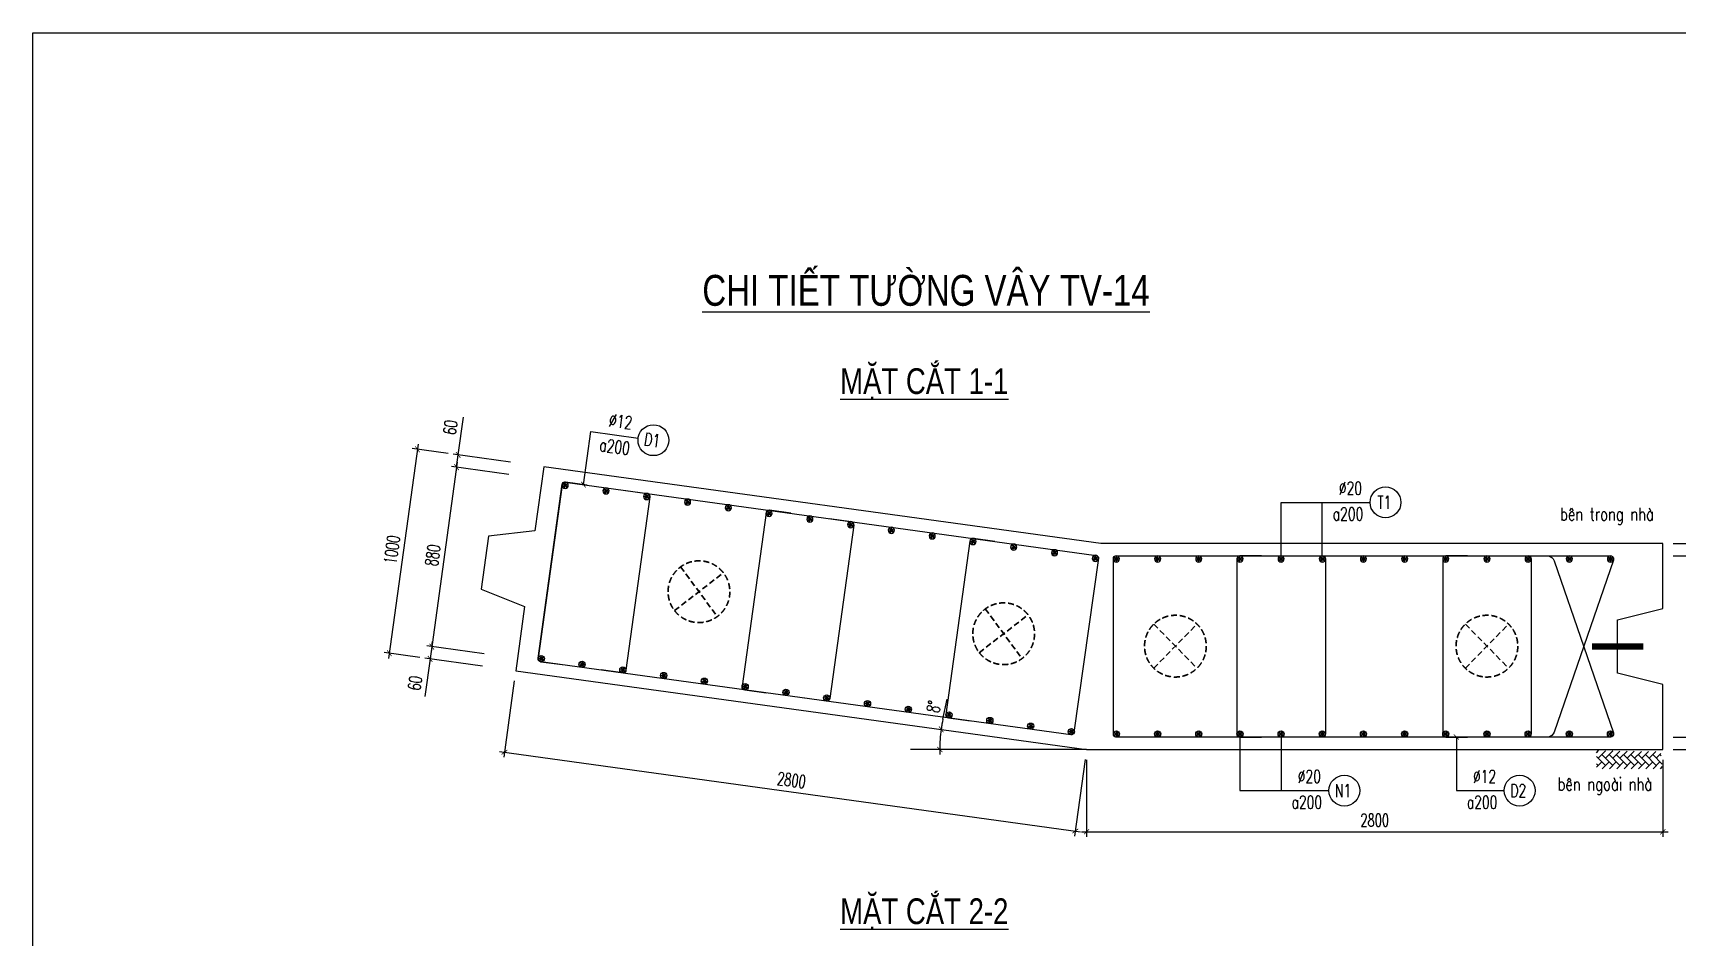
# Model space of a CAD drawing. Header units: millimetres. Extents: x -143483 to 1166745, y -1448440 to -1202244.
# Drawn here: x 927727 to 959682, y -1227977 to -1210408 of the extents above; entities that cross this region are included whole.
import ezdxf
from ezdxf.enums import TextEntityAlignment as Align

# ---------------------------------------------------------------- set-up
doc = ezdxf.new("R2010")
doc.units = ezdxf.units.MM
doc.header["$LTSCALE"] = 30
doc.header["$PDMODE"] = 3
doc.linetypes.add('DASHED', pattern=[19.05, 12.7, -6.35])
doc.layers.get('0').update_dxf_attribs({"lineweight": 9})
doc.layers.get('Defpoints').update_dxf_attribs({"lineweight": 9})
for name, color, linetype in [('ccu11-Cotthep', 9, 'Continuous'), ('ccu11-Dim', 8, 'Continuous'), ('ccu11-Hatch', 8, 'Continuous'), ('ccu11-Text', 31, 'Continuous'), ('ccu11-Thay', 7, 'Continuous'), ('ccu11-Thep', 4, 'Continuous'), ('ccu11-Thep doc', 4, 'Continuous'), ('ccu11-Thepdai', 6, 'Continuous'), ('Xref_ST_MBDV Cot vach 30.7.2022$0$Xref_ST_MBDV Cot vach 30.7.2022|Xref_ST_MBDV Cot vach 30.7.2022|Xref_ST_MBDV Cot vach 30.7.2022|Xref_ST_MBDV Cot vach 30.7.2022|ccu12-Thay', 7, 'Continuous')]:
    doc.layers.add(name, color=color, linetype=linetype)
doc.layers.add('ccu11-Khuat', color=9, linetype='DASHED', lineweight=30)
doc.styles.add('ccu11-dim', font='vnsimli.shx', dxfattribs={"width": 0.65, "bigfont": 'bigfont.shx'})
doc.styles.add('ccu11-VnAvH-B', font='VHAVANB.TTF')
doc.styles.add('ccu11-vnsimli', font='vnsimli.shx', dxfattribs={"width": 0.8, "bigfont": 'vns.shx'})
doc.styles.add('ccu11-vnsimple', font='vnsimple.shx', dxfattribs={"bigfont": 'bigfont.shx'})
doc.styles.add('ccu11_simli', font='vnsimli.shx', dxfattribs={"width": 0.8})
doc.dimstyles.new('ccu11-100', dxfattribs={"dimscale": 100, "dimtxt": 2.5, "dimasz": 1, "dimexe": 1, "dimexo": 2, "dimgap": 1, "dimtad": 1, "dimdec": 0, "dimdsep": 46, "dimtxsty": 'ccu11-dim', "dimblk": 'ARCHTICK', "dimcen": -1, "dimdle": 1, "dimclrd": 256, "dimclre": 256, "dimclrt": 3, "dimadec": 0, "dimazin": 2, "dimtfac": 0.1, "dimtdec": 0, "dimtmove": 0, "dimatfit": 1, "dimldrblk": 'ARCHTICK', "dimfxl": 0, "dimtvp": 0.833333, "dimtolj": 1, "dimtzin": 12, "dimarcsym": 0})
doc.dimstyles.new('ccu11-100x4', dxfattribs={"dimscale": 100, "dimtxt": 2.5, "dimasz": 1, "dimexe": 1, "dimexo": 2, "dimgap": 1, "dimtad": 1, "dimdec": 0, "dimlfac": 0.25, "dimdsep": 46, "dimtxsty": 'ccu11-dim', "dimblk": 'ARCHTICK', "dimcen": -1, "dimdle": 1, "dimclrd": 256, "dimclre": 256, "dimclrt": 3, "dimadec": 0, "dimazin": 2, "dimtfac": 0.1, "dimtdec": 0, "dimtmove": 0, "dimatfit": 1, "dimldrblk": 'ARCHTICK', "dimfxl": 0, "dimtvp": 0.833333, "dimtolj": 1, "dimtzin": 12, "dimarcsym": 0})

# ---------------------------------------------------------------- blocks, each defined once
blk = doc.blocks.new('_ARCHTICK')
at = {"color": 0, "linetype": 'ByBlock', "const_width": 0.15}
blk.add_lwpolyline([(-0.5, -0.5), (0.5, 0.5)], dxfattribs=at)
blk = doc.blocks.new('*D3351')
at = {"layer": 'ccu11-Dim', "lineweight": -2, "transparency": 16777216}
blk.add_line((945414, -1223744), (945496, -1223354), dxfattribs=at)
for start, end in [(168.1306, 172.1485), (170.1399, 172.1485), (172.1485, 180), (180, 182.0086)]:
    blk.add_arc((948205, -1224330), 2853, start, end, dxfattribs=at)
at = {"layer": 'Defpoints', "color": 0, "transparency": 16777216}
for p in [(937110, -1222800), (940037, -1224330), (945356, -1224200), (948205, -1224330), (948205, -1224330)]:
    blk.add_point(p, dxfattribs=at)
at = {"layer": 'ccu11-Dim', "lineweight": -2, "transparency": 16777216, "xscale": 100, "yscale": 100, "zscale": 100}
for p, rotation in [((945380, -1223941), 262.1484996861007), ((945353, -1224330), 90)]:
    blk.add_blockref('_ARCHTICK', p, dxfattribs=dict(at, rotation=rotation))
at = {"layer": 'ccu11-Dim', "color": 3, "transparency": 16777216, "insert": (945235, -1223502), "char_height": 250, "attachment_point": 5, "rotation": 78.1306, "style": 'ccu11-dim'}
blk.add_mtext('\\A1;8\\M+1818B', dxfattribs=at)
blk = doc.blocks.new('*D3352')
at = {"layer": 'ccu11-Dim', "linetype": 'ByBlock', "lineweight": -2, "ltscale": 30, "transparency": 16777216}
for p, q in [((935993, -1218608), (936094, -1217876)), ((937012, -1218749), (935894, -1218595)), ((935960, -1218846), (935993, -1218608)), ((936979, -1218987), (935861, -1218832)), ((935960, -1218846), (935946, -1218945))]:
    blk.add_line(p, q, dxfattribs=at)
at = {"layer": 'Defpoints', "color": 0, "linetype": 'ByBlock', "ltscale": 30, "transparency": 16777216}
for p in [(935960, -1218846), (937177, -1219014), (937210, -1218776)]:
    blk.add_point(p, dxfattribs=at)
at = {"layer": 'ccu11-Dim', "linetype": 'ByBlock', "lineweight": -2, "ltscale": 30, "transparency": 16777216, "xscale": 100, "yscale": 100, "zscale": 100}
for p, rotation in [((935993, -1218608), 262.1484996839544), ((935960, -1218846), 82.14849968395437)]:
    blk.add_blockref('_ARCHTICK', p, dxfattribs=dict(at, rotation=rotation))
at = {"layer": 'ccu11-Dim', "color": 3, "linetype": 'ByBlock', "ltscale": 30, "transparency": 16777216, "insert": (935839, -1218074), "char_height": 250, "attachment_point": 5, "rotation": 82.1485, "style": 'ccu11-dim'}
blk.add_mtext('\\A1;60', dxfattribs=at)
blk = doc.blocks.new('*D3353')
at = {"layer": 'ccu11-Dim', "linetype": 'ByBlock', "lineweight": -2, "ltscale": 30, "transparency": 16777216}
for p, q in [((935974, -1218747), (935466, -1222432)), ((936979, -1218987), (935861, -1218832)), ((936498, -1222474), (935380, -1222319))]:
    blk.add_line(p, q, dxfattribs=at)
at = {"layer": 'Defpoints', "color": 0, "linetype": 'ByBlock', "ltscale": 30, "transparency": 16777216}
for p in [(937177, -1219014), (935479, -1222333), (936696, -1222501)]:
    blk.add_point(p, dxfattribs=at)
at = {"layer": 'ccu11-Dim', "linetype": 'ByBlock', "lineweight": -2, "ltscale": 30, "transparency": 16777216, "xscale": 100, "yscale": 100, "zscale": 100}
for p, rotation in [((935960, -1218846), 82.14849968395441), ((935479, -1222333), 262.1484996839544)]:
    blk.add_blockref('_ARCHTICK', p, dxfattribs=dict(at, rotation=rotation))
at = {"layer": 'ccu11-Dim', "color": 3, "linetype": 'ByBlock', "ltscale": 30, "transparency": 16777216, "insert": (935497, -1220559), "char_height": 250, "attachment_point": 5, "rotation": 82.1485, "style": 'ccu11-dim'}
blk.add_mtext('\\A1;880', dxfattribs=at)
blk = doc.blocks.new('*D3354')
at = {"layer": 'ccu11-Dim', "linetype": 'ByBlock', "lineweight": -2, "ltscale": 30, "transparency": 16777216}
for p, q in [((935479, -1222333), (935493, -1222234)), ((935446, -1222571), (935345, -1223303)), ((936465, -1222711), (935347, -1222557)), ((936498, -1222474), (935380, -1222319)), ((935479, -1222333), (935446, -1222571))]:
    blk.add_line(p, q, dxfattribs=at)
at = {"layer": 'Defpoints', "color": 0, "linetype": 'ByBlock', "ltscale": 30, "transparency": 16777216}
for p in [(935479, -1222333), (936696, -1222501), (936663, -1222739)]:
    blk.add_point(p, dxfattribs=at)
at = {"layer": 'ccu11-Dim', "linetype": 'ByBlock', "lineweight": -2, "ltscale": 30, "transparency": 16777216, "xscale": 100, "yscale": 100, "zscale": 100}
for p, rotation in [((935479, -1222333), 262.1484996839544), ((935446, -1222571), 82.14849968395441)]:
    blk.add_blockref('_ARCHTICK', p, dxfattribs=dict(at, rotation=rotation))
at = {"layer": 'ccu11-Dim', "color": 3, "linetype": 'ByBlock', "ltscale": 30, "transparency": 16777216, "insert": (935154, -1223043), "char_height": 250, "attachment_point": 5, "rotation": 82.1485, "style": 'ccu11-dim'}
blk.add_mtext('\\A1;60', dxfattribs=at)
blk = doc.blocks.new('*D3355')
at = {"layer": 'ccu11-Dim', "linetype": 'ByBlock', "lineweight": -2, "ltscale": 30, "transparency": 16777216}
for p, q in [((935214, -1218400), (934640, -1222561)), ((935795, -1218581), (935101, -1218485)), ((935248, -1222543), (934555, -1222448))]:
    blk.add_line(p, q, dxfattribs=at)
at = {"layer": 'Defpoints', "color": 0, "linetype": 'ByBlock', "ltscale": 30, "transparency": 16777216}
for p in [(935993, -1218608), (934654, -1222461), (935446, -1222571)]:
    blk.add_point(p, dxfattribs=at)
at = {"layer": 'ccu11-Dim', "linetype": 'ByBlock', "lineweight": -2, "ltscale": 30, "transparency": 16777216, "xscale": 100, "yscale": 100, "zscale": 100}
for p, rotation in [((935200, -1218499), 82.14849968395441), ((934654, -1222461), 262.1484996839544)]:
    blk.add_blockref('_ARCHTICK', p, dxfattribs=dict(at, rotation=rotation))
at = {"layer": 'ccu11-Dim', "color": 3, "linetype": 'ByBlock', "ltscale": 30, "transparency": 16777216, "insert": (934704, -1220450), "char_height": 250, "attachment_point": 5, "rotation": 82.1485, "style": 'ccu11-dim'}
blk.add_mtext('\\A1;1000', dxfattribs=at)
blk = doc.blocks.new('*D3356')
at = {"layer": 'ccu11-Dim', "linetype": 'ByBlock', "lineweight": -2, "ltscale": 30, "transparency": 16777216}
for p, q in [((960634, -1220330), (960634, -1219591)), ((959605, -1220330), (960734, -1220330)), ((960634, -1220570), (960634, -1220330)), ((959605, -1220570), (960734, -1220570)), ((960634, -1220570), (960634, -1220670))]:
    blk.add_line(p, q, dxfattribs=at)
at = {"layer": 'Defpoints', "color": 0, "linetype": 'ByBlock', "ltscale": 30, "transparency": 16777216}
for p in [(959405, -1220330), (959405, -1220570), (960634, -1220570)]:
    blk.add_point(p, dxfattribs=at)
at = {"layer": 'ccu11-Dim', "linetype": 'ByBlock', "lineweight": -2, "ltscale": 30, "transparency": 16777216, "xscale": 100, "yscale": 100, "zscale": 100}
for p, rotation in [((960634, -1220330), 270), ((960634, -1220570), 90)]:
    blk.add_blockref('_ARCHTICK', p, dxfattribs=dict(at, rotation=rotation))
at = {"layer": 'ccu11-Dim', "color": 3, "linetype": 'ByBlock', "ltscale": 30, "transparency": 16777216, "insert": (960409, -1219822), "char_height": 250, "attachment_point": 5, "rotation": 90, "style": 'ccu11-dim'}
blk.add_mtext('\\A1;60', dxfattribs=at)
blk = doc.blocks.new('*D3357')
at = {"layer": 'ccu11-Dim', "linetype": 'ByBlock', "lineweight": -2, "ltscale": 30, "transparency": 16777216}
for p, q in [((959605, -1220570), (960734, -1220570)), ((960634, -1220470), (960634, -1224190)), ((959605, -1224090), (960734, -1224090))]:
    blk.add_line(p, q, dxfattribs=at)
at = {"layer": 'Defpoints', "color": 0, "linetype": 'ByBlock', "ltscale": 30, "transparency": 16777216}
for p in [(959405, -1220570), (959405, -1224090), (960634, -1224090)]:
    blk.add_point(p, dxfattribs=at)
at = {"layer": 'ccu11-Dim', "linetype": 'ByBlock', "lineweight": -2, "ltscale": 30, "transparency": 16777216, "xscale": 100, "yscale": 100, "zscale": 100}
for p, rotation in [((960634, -1220570), 90), ((960634, -1224090), 270)]:
    blk.add_blockref('_ARCHTICK', p, dxfattribs=dict(at, rotation=rotation))
at = {"layer": 'ccu11-Dim', "color": 3, "linetype": 'ByBlock', "ltscale": 30, "transparency": 16777216, "insert": (960409, -1222330), "char_height": 250, "attachment_point": 5, "rotation": 90, "style": 'ccu11-dim'}
blk.add_mtext('\\A1;880', dxfattribs=at)
blk = doc.blocks.new('*D3358')
at = {"layer": 'ccu11-Dim', "linetype": 'ByBlock', "lineweight": -2, "ltscale": 30, "transparency": 16777216}
for p, q in [((959605, -1224090), (960734, -1224090)), ((960634, -1224090), (960634, -1223990)), ((960634, -1224090), (960634, -1224330)), ((959605, -1224330), (960734, -1224330)), ((960634, -1224330), (960634, -1225070))]:
    blk.add_line(p, q, dxfattribs=at)
at = {"layer": 'Defpoints', "color": 0, "linetype": 'ByBlock', "ltscale": 30, "transparency": 16777216}
for p in [(959405, -1224090), (960634, -1224090), (959405, -1224330)]:
    blk.add_point(p, dxfattribs=at)
at = {"layer": 'ccu11-Dim', "linetype": 'ByBlock', "lineweight": -2, "ltscale": 30, "transparency": 16777216, "xscale": 100, "yscale": 100, "zscale": 100}
for p, rotation in [((960634, -1224090), 270), ((960634, -1224330), 90)]:
    blk.add_blockref('_ARCHTICK', p, dxfattribs=dict(at, rotation=rotation))
at = {"layer": 'ccu11-Dim', "color": 3, "linetype": 'ByBlock', "ltscale": 30, "transparency": 16777216, "insert": (960409, -1224838), "char_height": 250, "attachment_point": 5, "rotation": 90, "style": 'ccu11-dim'}
blk.add_mtext('\\A1;60', dxfattribs=at)
blk = doc.blocks.new('MCT')
at = {"ltscale": 0.005}
for p, q in [((-0.49, 0), (0.49, 0)), ((0.35, -0.35), (-0.35, 0.35)), ((-0.35, -0.35), (0.35, 0.35)), ((0, -0.49), (0, 0.49))]:
    blk.add_line(p, q, dxfattribs=at)
blk.add_circle((0, 0), 0.492, dxfattribs=at)
blk = doc.blocks.new('*U2305')
at = {"layer": 'ccu11-Thep doc', "xscale": -121.9200000001001, "yscale": 121.9200000001001, "zscale": 121.92, "rotation": 270}
blk.add_blockref('MCT', (0, 0), dxfattribs=at)
blk = doc.blocks.new('*U2306')
at = {"layer": 'ccu11-Thep doc', "color": 0, "linetype": 'ByBlock', "lineweight": -2, "transparency": 16777216}
for p in [(0, 0), (800, 0), (1600, 0), (2400, 0), (3200, 0), (4000, 0), (4800, 0), (5600, 0), (6400, 0), (7200, 0), (8000, 0), (8800, 0), (9600, 0)]:
    blk.add_blockref('*U2305', p, dxfattribs=at)
blk = doc.blocks.new('*U2307')
at = {"layer": 'ccu11-Thep doc', "xscale": -121.9200000001001, "yscale": 121.9200000001001, "zscale": 121.92, "rotation": 270}
blk.add_blockref('MCT', (0, 0), dxfattribs=at)
blk = doc.blocks.new('*U2308')
at = {"layer": 'ccu11-Thep doc', "color": 0, "linetype": 'ByBlock', "lineweight": -2, "transparency": 16777216}
for p in [(0, 0), (800, 0), (1600, 0), (2400, 0), (3200, 0), (4000, 0), (4800, 0), (5600, 0), (6400, 0), (7200, 0), (8000, 0), (8800, 0), (9600, 0)]:
    blk.add_blockref('*U2307', p, dxfattribs=at)
blk = doc.blocks.new('SHD')
at = {"layer": 'ccu11-Cotthep'}
blk.add_circle((300, 0), 300, dxfattribs=at)
at = {"layer": 'ccu11-Cotthep', "color": 31, "style": 'ccu11_simli', "width": 0.8}
blk.add_attdef('DK', text='', height=250, dxfattribs=at).set_placement((-101, 65), align=Align.BOTTOM_RIGHT)
blk.add_attdef('KH', text='', height=250, dxfattribs=at).set_placement((300, 0), align=Align.MIDDLE)
blk.add_attdef('KC', text='', height=250, dxfattribs=at).set_placement((-101, -142), align=Align.TOP_RIGHT)
blk = doc.blocks.new('*U2309')
at = {"layer": 'ccu11-Thep doc', "xscale": -121.9200000001001, "yscale": 121.9200000001001, "zscale": 121.92, "rotation": 270}
blk.add_blockref('MCT', (0, 0), dxfattribs=at)
blk = doc.blocks.new('*U2310')
at = {"layer": 'ccu11-Thep doc', "color": 0, "linetype": 'ByBlock', "lineweight": -2, "transparency": 16777216}
for p in [(0, 0), (800, 0), (1600, 0), (2400, 0), (3200, 0), (4000, 0), (4800, 0), (5600, 0), (6400, 0), (7200, 0), (8000, 0), (8800, 0), (9600, 0), (10400, 0)]:
    blk.add_blockref('*U2309', p, dxfattribs=at)
blk = doc.blocks.new('*U2311')
at = {"layer": 'ccu11-Thep doc', "xscale": -121.9200000001001, "yscale": 121.9200000001001, "zscale": 121.92, "rotation": 270}
blk.add_blockref('MCT', (0, 0), dxfattribs=at)
blk = doc.blocks.new('*U2312')
at = {"layer": 'ccu11-Thep doc', "color": 0, "linetype": 'ByBlock', "lineweight": -2, "transparency": 16777216}
for p in [(0, 0), (800, 0), (1600, 0), (2400, 0), (3200, 0), (4000, 0), (4800, 0), (5600, 0), (6400, 0), (7200, 0), (8000, 0), (8800, 0), (9600, 0), (10400, 0)]:
    blk.add_blockref('*U2311', p, dxfattribs=at)
blk = doc.blocks.new('*D4201')
at = {"layer": 'ccu11-Dim', "linetype": 'ByBlock', "lineweight": -2, "ltscale": 30, "transparency": 16777216}
for p, q in [((937083, -1222998), (936878, -1224484)), ((936793, -1224372), (948086, -1225929)), ((948178, -1224528), (947973, -1226014))]:
    blk.add_line(p, q, dxfattribs=at)
at = {"layer": 'Defpoints', "color": 0, "linetype": 'ByBlock', "ltscale": 30, "transparency": 16777216}
for p in [(937110, -1222800), (948205, -1224330), (947987, -1225915)]:
    blk.add_point(p, dxfattribs=at)
at = {"layer": 'ccu11-Dim', "linetype": 'ByBlock', "lineweight": -2, "ltscale": 30, "transparency": 16777216, "xscale": 100, "yscale": 100, "zscale": 100}
for p, rotation in [((936892, -1224385), 172.1484996860987), ((947987, -1225915), 352.1484996860988)]:
    blk.add_blockref('_ARCHTICK', p, dxfattribs=dict(at, rotation=rotation))
at = {"layer": 'ccu11-Dim', "color": 3, "linetype": 'ByBlock', "ltscale": 30, "transparency": 16777216, "insert": (942470, -1224927), "char_height": 250, "attachment_point": 5, "rotation": 352.1485, "style": 'ccu11-dim'}
blk.add_mtext('\\A1;2800', dxfattribs=at)
blk = doc.blocks.new('*D4202')
at = {"layer": 'ccu11-Dim', "linetype": 'ByBlock', "lineweight": -2, "ltscale": 30, "transparency": 16777216}
for p, q in [((948205, -1224530), (948205, -1226030)), ((959405, -1224530), (959405, -1226030)), ((948105, -1225930), (959505, -1225930))]:
    blk.add_line(p, q, dxfattribs=at)
at = {"layer": 'Defpoints', "color": 0, "linetype": 'ByBlock', "ltscale": 30, "transparency": 16777216}
for p in [(948205, -1224330), (959405, -1224330), (959405, -1225930)]:
    blk.add_point(p, dxfattribs=at)
at = {"layer": 'ccu11-Dim', "linetype": 'ByBlock', "lineweight": -2, "ltscale": 30, "transparency": 16777216, "xscale": 100, "yscale": 100, "zscale": 100, "rotation": 180}
blk.add_blockref('_ARCHTICK', (948205, -1225930), dxfattribs=at)
at = {"layer": 'ccu11-Dim', "linetype": 'ByBlock', "lineweight": -2, "ltscale": 30, "transparency": 16777216, "xscale": 100, "yscale": 100, "zscale": 100}
blk.add_blockref('_ARCHTICK', (959405, -1225930), dxfattribs=at)
at = {"layer": 'ccu11-Dim', "color": 3, "linetype": 'ByBlock', "ltscale": 30, "transparency": 16777216, "insert": (953805, -1225705), "char_height": 250, "attachment_point": 5, "style": 'ccu11-dim'}
blk.add_mtext('\\A1;2800', dxfattribs=at)

msp = doc.modelspace()

# ---------------------------------------------------------------- hatches: boundary and pattern name
at = {"layer": 'ccu11-Hatch', "ltscale": 10}
h = msp.add_hatch(dxfattribs=at)
h.set_pattern_fill('AR-HBONE', color=256, scale=25, angle=270, style=0)
h.set_pattern_definition([(45, (-2303737.44, 551749.97), (141.4213562, 4e-14), [300, -100]), (315, (-2303666.73, 551820.68), (141.4213562, 4e-14), [300, -100])])
h.paths.add_polyline_path([(958113.06, -1224353.5), (958113.06, -1224706.23), (959405.42, -1224706.23), (959362.56, -1224374.92)])

# ---------------------------------------------------------------- linework, layer by layer
at = {"layer": 'ccu11-Dim'}
msp.add_lwpolyline([(948205.42, -1224330.23), (944779.84, -1224330.23)], dxfattribs=at)
at = {"layer": 'ccu11-Khuat', "ltscale": 0.3}
for p, q in [((940197.74, -1221634.07), (941145.42, -1220897.94)), ((940315.05, -1220783.42), (941028.11, -1221748.59)), ((946236.91, -1221600.09), (946949.97, -1222565.26)), ((946119.59, -1222450.74), (947067.28, -1221714.61)), ((949511.78, -1221894.52), (950350.01, -1222753.22)), ((949511.78, -1222753.22), (950350.01, -1221894.52)), ((955566.3, -1221894.52), (956404.53, -1222753.22)), ((955566.3, -1222753.22), (956404.53, -1221894.52))]:
    msp.add_line(p, q, dxfattribs=at)
for centre in [(940671.58, -1221266), (946593.44, -1222082.67), (949930.9, -1222323.87), (955985.42, -1222323.87)]:
    msp.add_circle(centre, 600, dxfattribs=at)
at = {"layer": 'ccu11-Thay'}
for p, q in [((937656.84, -1218837.74), (937484.71, -1220085.93)), ((936583.14, -1220183.69), (936441.07, -1221213.94)), ((937484.71, -1220085.93), (936583.14, -1220183.69)), ((959405.42, -1221590.23), (959405.42, -1220330.23)), ((936441.07, -1221213.94), (937282.54, -1221552.06)), ((937282.54, -1221552.06), (937110.41, -1222800.24)), ((958525.65, -1221810.23), (959405.42, -1221590.23)), ((958525.65, -1222850.23), (958525.65, -1221810.23)), ((959405.42, -1223070.23), (958525.65, -1222850.23)), ((959405.42, -1224330.23), (959405.42, -1223070.23))]:
    msp.add_line(p, q, dxfattribs=at)
at = {"layer": 'ccu11-Thep', "const_width": 120}
msp.add_lwpolyline([(958025.42, -1222330.23), (959025.42, -1222330.23)], dxfattribs=at)
at = {"layer": 'ccu11-Thepdai'}
for points in [[(947901.35, -1224046.13), (937598.85, -1222625.33, -0.41421356), (937547.61, -1222557.7), (938013.47, -1219179.67, -0.41421356), (938069.83, -1219136.97), (948391.74, -1220560.44, -0.41421356), (948434.44, -1220616.8), (947957.71, -1224003.42, -0.41421356), (947901.35, -1224046.13)], [(938495.8, -1219195.71), (938079.74, -1219138.33, 0.41421356), (938012.1, -1219189.58), (937547.61, -1222557.7, 0.41421356), (937598.85, -1222625.33), (938014.91, -1222682.71)], [(939248.67, -1219299.54), (939664.74, -1219356.92, -0.41421356), (939715.98, -1219424.55), (939251.49, -1222792.68, -0.41421356), (939183.85, -1222843.92), (938767.79, -1222786.54)], [(942458.3, -1219742.17), (942042.23, -1219684.79, 0.41421356), (941974.6, -1219736.03), (941510.11, -1223104.16, 0.41421356), (941561.35, -1223171.79), (941977.41, -1223229.17)], [(943211.17, -1219846), (943627.23, -1219903.38, -0.41421356), (943678.47, -1219971.01), (943213.98, -1223339.13, -0.41421356), (943146.35, -1223390.37), (942730.29, -1223333)], [(946420.79, -1220288.63), (946004.73, -1220231.25, 0.41421356), (945937.1, -1220282.49), (945472.61, -1223650.62, 0.41421356), (945523.85, -1223718.25), (945939.91, -1223775.63)], [(956457.22, -1220570.23), (957177.68, -1220570.23, -0.23620228), (957289.45, -1220662.98), (958443.33, -1224009.73, -0.5204497), (958386.94, -1224090.23), (948775.42, -1224090.23, -0.41421356), (948725.42, -1224040.23), (948725.42, -1220620.23, -0.41421356), (948775.42, -1220570.23), (958386.94, -1220570.23, -0.5204497), (958443.33, -1220650.73), (957289.45, -1223997.48, -0.23620228), (957177.68, -1224090.23), (956457.22, -1224090.23)], [(951605.42, -1220570.23), (951185.42, -1220570.23, 0.41421356), (951125.42, -1220630.23), (951125.42, -1224030.23, 0.41421356), (951185.42, -1224090.23), (951605.42, -1224090.23)], [(952365.42, -1220570.23), (952785.42, -1220570.23, -0.41421356), (952845.42, -1220630.23), (952845.42, -1224030.23, -0.41421356), (952785.42, -1224090.23), (952365.42, -1224090.23)], [(955605.42, -1220570.23), (955185.42, -1220570.23, 0.41421356), (955125.42, -1220630.23), (955125.42, -1224030.23, 0.41421356), (955185.42, -1224090.23), (955605.42, -1224090.23)], [(956365.42, -1220570.23), (956785.42, -1220570.23, -0.41421356), (956845.42, -1220630.23), (956845.42, -1224030.23, -0.41421356), (956785.42, -1224090.23), (956365.42, -1224090.23)]]:
    msp.add_lwpolyline(points, format="xyb", dxfattribs=at)
at = {"layer": 'Xref_ST_MBDV Cot vach 30.7.2022$0$Xref_ST_MBDV Cot vach 30.7.2022|Xref_ST_MBDV Cot vach 30.7.2022|Xref_ST_MBDV Cot vach 30.7.2022|Xref_ST_MBDV Cot vach 30.7.2022|ccu12-Thay', "ltscale": 10}
for p, q in [((948479.92, -1220330.23), (937656.84, -1218837.74)), ((959405.42, -1220330.23), (948479.92, -1220330.23)), ((937110.41, -1222800.24), (948205.42, -1224330.23)), ((948205.42, -1224330.23), (959405.42, -1224330.23))]:
    msp.add_line(p, q, dxfattribs=at)
at = {"layer": 'Xref_ST_MBDV Cot vach 30.7.2022$0$Xref_ST_MBDV Cot vach 30.7.2022|Xref_ST_MBDV Cot vach 30.7.2022|Xref_ST_MBDV Cot vach 30.7.2022|Xref_ST_MBDV Cot vach 30.7.2022|ccu12-Thay'}
msp.add_lwpolyline([(927726.59, -1210408.39), (1029072.88, -1210408.39), (1029072.88, -1282074.69), (927726.59, -1282074.69)], close=True, dxfattribs=at)

# ---------------------------------------------------------------- block references
at = {"layer": 'ccu11-Cotthep'}
ref = msp.add_blockref('SHD', (939489.62, -1218281.71), dxfattribs=dict(at, rotation=352.1999999999999))
ref.add_attrib('KH', 'D1', dxfattribs={"color": 31, "height": 250, "rotation": 352.2, "style": 'ccu11-vnsimple', "width": 0.7}).set_placement((939762.08, -1218319.04), align=Align.MIDDLE_CENTER)
ref.add_attrib('KC', 'a200', dxfattribs={"color": 31, "height": 250, "rotation": 352.2, "style": 'ccu11-vnsimple', "width": 0.7}).set_placement((939051.43, -1218322.62), align=Align.TOP_CENTER)
ref.add_attrib('DK', '`12', dxfattribs={"color": 31, "height": 250, "rotation": 352.2, "style": 'ccu11-vnsimple', "width": 0.7}).set_placement((939122.54, -1218155.73), align=Align.BOTTOM_CENTER)
ref = msp.add_blockref('SHD', (953714.42, -1219529.87), dxfattribs=at)
ref.add_attrib('KH', 'T1', dxfattribs={"color": 31, "height": 250, "style": 'ccu11-vnsimple', "width": 0.7}).set_placement((953989.42, -1219529.87), align=Align.MIDDLE_CENTER)
ref.add_attrib('KC', 'a200', dxfattribs={"color": 31, "height": 250, "style": 'ccu11-vnsimple', "width": 0.7}).set_placement((953285.84, -1219629.87), align=Align.TOP_CENTER)
ref.add_attrib('DK', '`20', dxfattribs={"color": 31, "height": 250, "style": 'ccu11-vnsimple', "width": 0.7}).set_placement((953333.63, -1219454.87), align=Align.BOTTOM_CENTER)
ref = msp.add_blockref('SHD', (952914.42, -1225130.59), dxfattribs=at)
ref.add_attrib('KH', 'N1', dxfattribs={"color": 31, "height": 250, "style": 'ccu11-vnsimple', "width": 0.7}).set_placement((953189.42, -1225130.59), align=Align.MIDDLE_CENTER)
ref.add_attrib('KC', 'a200', dxfattribs={"color": 31, "height": 250, "style": 'ccu11-vnsimple', "width": 0.7}).set_placement((952485.84, -1225230.59), align=Align.TOP_CENTER)
ref.add_attrib('DK', '`20', dxfattribs={"color": 31, "height": 250, "style": 'ccu11-vnsimple', "width": 0.7}).set_placement((952533.63, -1225055.59), align=Align.BOTTOM_CENTER)
ref = msp.add_blockref('SHD', (956320.27, -1225130.59), dxfattribs=at)
ref.add_attrib('KH', 'D2', dxfattribs={"color": 31, "height": 250, "style": 'ccu11-vnsimple', "width": 0.7}).set_placement((956595.27, -1225130.59), align=Align.MIDDLE_CENTER)
ref.add_attrib('KC', 'a200', dxfattribs={"color": 31, "height": 250, "style": 'ccu11-vnsimple', "width": 0.7}).set_placement((955891.69, -1225230.59), align=Align.TOP_CENTER)
ref.add_attrib('DK', '`12', dxfattribs={"color": 31, "height": 250, "style": 'ccu11-vnsimple', "width": 0.7}).set_placement((955939.49, -1225055.59), align=Align.BOTTOM_CENTER)
at = {"layer": 'ccu11-Thep doc', "rotation": 352.148}
msp.add_blockref('*U2310', (938071.54, -1219197.77), dxfattribs=at)
at = {"layer": 'ccu11-Thep doc'}
msp.add_blockref('*U2306', (948785.42, -1220630.23), dxfattribs=at)
at = {"layer": 'ccu11-Thep doc', "xscale": -1}
for name, p, rotation in [('*U2312', (937607.05, -1222565.89), 172.1480000000001), ('*U2308', (948785.42, -1224030.23), 180)]:
    msp.add_blockref(name, p, dxfattribs=dict(at, rotation=rotation))

# ---------------------------------------------------------------- texts
at = {"layer": 'ccu11-Text', "style": 'ccu11-VnAvH-B', "width": 0.8}
msp.add_text('%%UCHI TIÕT t\xadêng v©y tv-14', height=600, dxfattribs=at).set_placement((945084.24, -1215710.56), align=Align.CENTER)
at = {"layer": 'ccu11-Text', "color": 1, "style": 'ccu11-VnAvH-B', "width": 0.8}
msp.add_text('%%UmÆt c¾t 1-1', height=500, dxfattribs=at).set_placement((945050.23, -1217424.87), align=Align.CENTER)
at = {"layer": 'ccu11-Text', "linetype": 'Continuous', "style": 'ccu11-vnsimli', "width": 0.75}
for s, p in [('bªn trong nhµ', (958318, -1219883.35)), ('bªn ngoµi nhµ', (958277.82, -1225128.85))]:
    msp.add_text(s, height=250, dxfattribs=at).set_placement(p, align=Align.CENTER)
at = {"layer": 'ccu11-Text', "color": 2, "style": 'ccu11-VnAvH-B', "width": 0.8}
msp.add_text('%%UmÆt c¾t 2-2', height=500, dxfattribs=at).set_placement((945050.23, -1227724.28), align=Align.CENTER)

# ---------------------------------------------------------------- dimensions: what is measured, and where the dimension line sits
at = {"layer": 'ccu11-Dim', "linetype": 'ByBlock', "ltscale": 30}
for base, p1, p2, angle, picture, middle in [((935960.03, -1218846.03), (937209.7, -1218776.08), (937176.91, -1219013.83), 82.1485, '*D3352', (936062.21, -1218105.05)), ((960633.81, -1220570.23), (959405.42, -1220330.23), (959405.42, -1220570.23), 90, '*D3356', (960633.81, -1219822.25)), ((935479.18, -1222333.03), (936663.27, -1222738.58), (936696.06, -1222500.83), 262.1485, '*D3354', (935377, -1223074)), ((960633.81, -1224090.23), (959405.42, -1224330.23), (959405.42, -1224090.23), 270, '*D3358', (960633.81, -1224838.22))]:
    dim = msp.add_linear_dim(base=base, p1=p1, p2=p2, angle=angle, dimstyle='ccu11-100x4', dxfattribs=at)
    dim.commit()
    dim.dimension.update_dxf_attribs({"geometry": picture, "text_midpoint": middle, "dimtype": 160})
dim = msp.add_linear_dim(base=(934653.89, -1222461.49), p1=(935992.82, -1218608.28), p2=(935446.39, -1222570.78), angle=82.1485, dimstyle='ccu11-100x4', dxfattribs=at)
dim.commit()
dim.dimension.update_dxf_attribs({"geometry": '*D3355', "text_midpoint": (934704.21, -1220449.51)})
for base, p1, p2, angle, picture, middle in [((935479.18, -1222333.03), (937176.91, -1219013.83), (936696.06, -1222500.83), 82.1485, '*D3353', (935496.72, -1220558.79)), ((960633.81, -1224090.23), (959405.42, -1220570.23), (959405.42, -1224090.23), 90, '*D3357', (960408.81, -1222330.23))]:
    dim = msp.add_linear_dim(base=base, p1=p1, p2=p2, angle=angle, dimstyle='ccu11-100x4', override={"dimtmove": 1}, dxfattribs=at)
    dim.commit()
    dim.dimension.update_dxf_attribs({"geometry": picture, "text_midpoint": middle})
for p1, p2, picture, middle in [((937110.41, -1222800.24), (948205.42, -1224330.23), '*D4201', (942470.08, -1224927.35)), ((948205.42, -1224330.23), (959405.42, -1224330.23), '*D4202', (953805.42, -1225705.23))]:
    dim = msp.add_aligned_dim(p1=p1, p2=p2, distance=-1600, dimstyle='ccu11-100x4', override={"dimtmove": 1}, dxfattribs=at)
    dim.commit()
    dim.dimension.update_dxf_attribs({"geometry": picture, "text_midpoint": middle})
at = {"layer": 'ccu11-Dim'}
dim = msp.add_angular_dim_2l(base=(945355.78, -1224199.97), line1=((937110.41, -1222800.24), (948205.42, -1224330.23)), line2=((948205.42, -1224330.23), (940036.61, -1224330.23)), dimstyle='ccu11-100', override={"dimadec": 0}, dxfattribs=at)
dim.commit()
dim.dimension.update_dxf_attribs({"geometry": '*D3351', "text_midpoint": (945234.54, -1223502.43)})

# ---------------------------------------------------------------- leaders
at = {"layer": 'ccu11-Cotthep', "linetype": 'ByBlock', "ltscale": 30}
for points in [[(938428.02, -1219186.37), (938569.22, -1218155.63), (939489.62, -1218281.71)], [(955391.27, -1224090.23), (955391.27, -1225130.59), (956320.27, -1225130.59)]]:
    msp.add_leader(points, dimstyle='ccu11-100x4', dxfattribs=at)
at = {"layer": 'ccu11-Cotthep'}
for points in [[(951985.42, -1220630.23), (951985.42, -1219529.87), (953714.42, -1219529.87)], [(952785.42, -1220630.23), (952785.42, -1219529.87), (953714.42, -1219529.87)], [(951185.42, -1224030.23), (951185.42, -1225130.59), (952914.42, -1225130.59)], [(951985.42, -1224030.23), (951985.42, -1225130.59), (952914.42, -1225130.59)]]:
    msp.add_leader(points, dimstyle='ccu11-100', override={"dimasz": 1.5, "dimgap": 1, "dimtad": 0, "dimldrblk": 'None', "dimfxl": 3, "dimfxlon": 1, "dimtfill": 1, "dimarcsym": 1}, dxfattribs=at)

doc.saveas('drawing.dxf')
